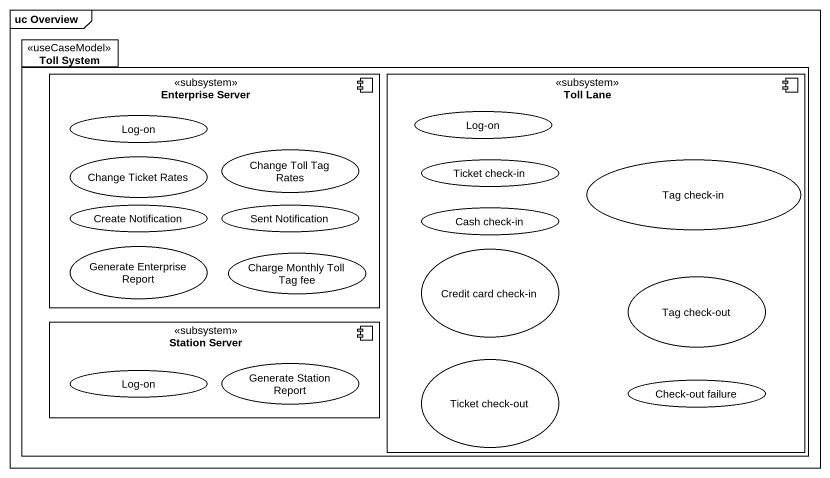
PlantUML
@startuml
mainframe uc Overview
package "Toll System" as Toll_System <<useCaseModel>> {
  component "Enterprise Server" as Enterprise_Server <<subsystem>> {
    usecase "Log-on" as Log_on
    usecase "Change Toll Tag Rates" as Change_Toll_Tag_Rates
    usecase "Change Ticket Rates" as Change_Ticket_Rates
    usecase "Create Notification" as Create_Notification
    usecase "Sent Notification" as Sent_Notification
    usecase "Generate Enterprise Report" as Generate_Enterprise_Report
    usecase "Charge Monthly Toll Tag fee" as Charge_Monthly_Toll_Tag_fee
  }
  component "Toll Lane" as Toll_Lane <<subsystem>> {
    usecase "Log-on" as Log_on_2
    usecase "Ticket check-in" as Ticket_check_in
    usecase "Tag check-in" as Tag_check_in
    usecase "Cash check-in" as Cash_check_in
    usecase "Credit card check-in" as Credit_card_check_in
    usecase "Tag check-out" as Tag_check_out
    usecase "Ticket check-out" as Ticket_check_out
    usecase "Check-out failure" as Check_out_failure
  }
  component "Station Server" as Station_Server <<subsystem>> {
    usecase "Log-on" as Log_on_3
    usecase "Generate Station Report" as Generate_Station_Report
  }
}
@enduml
